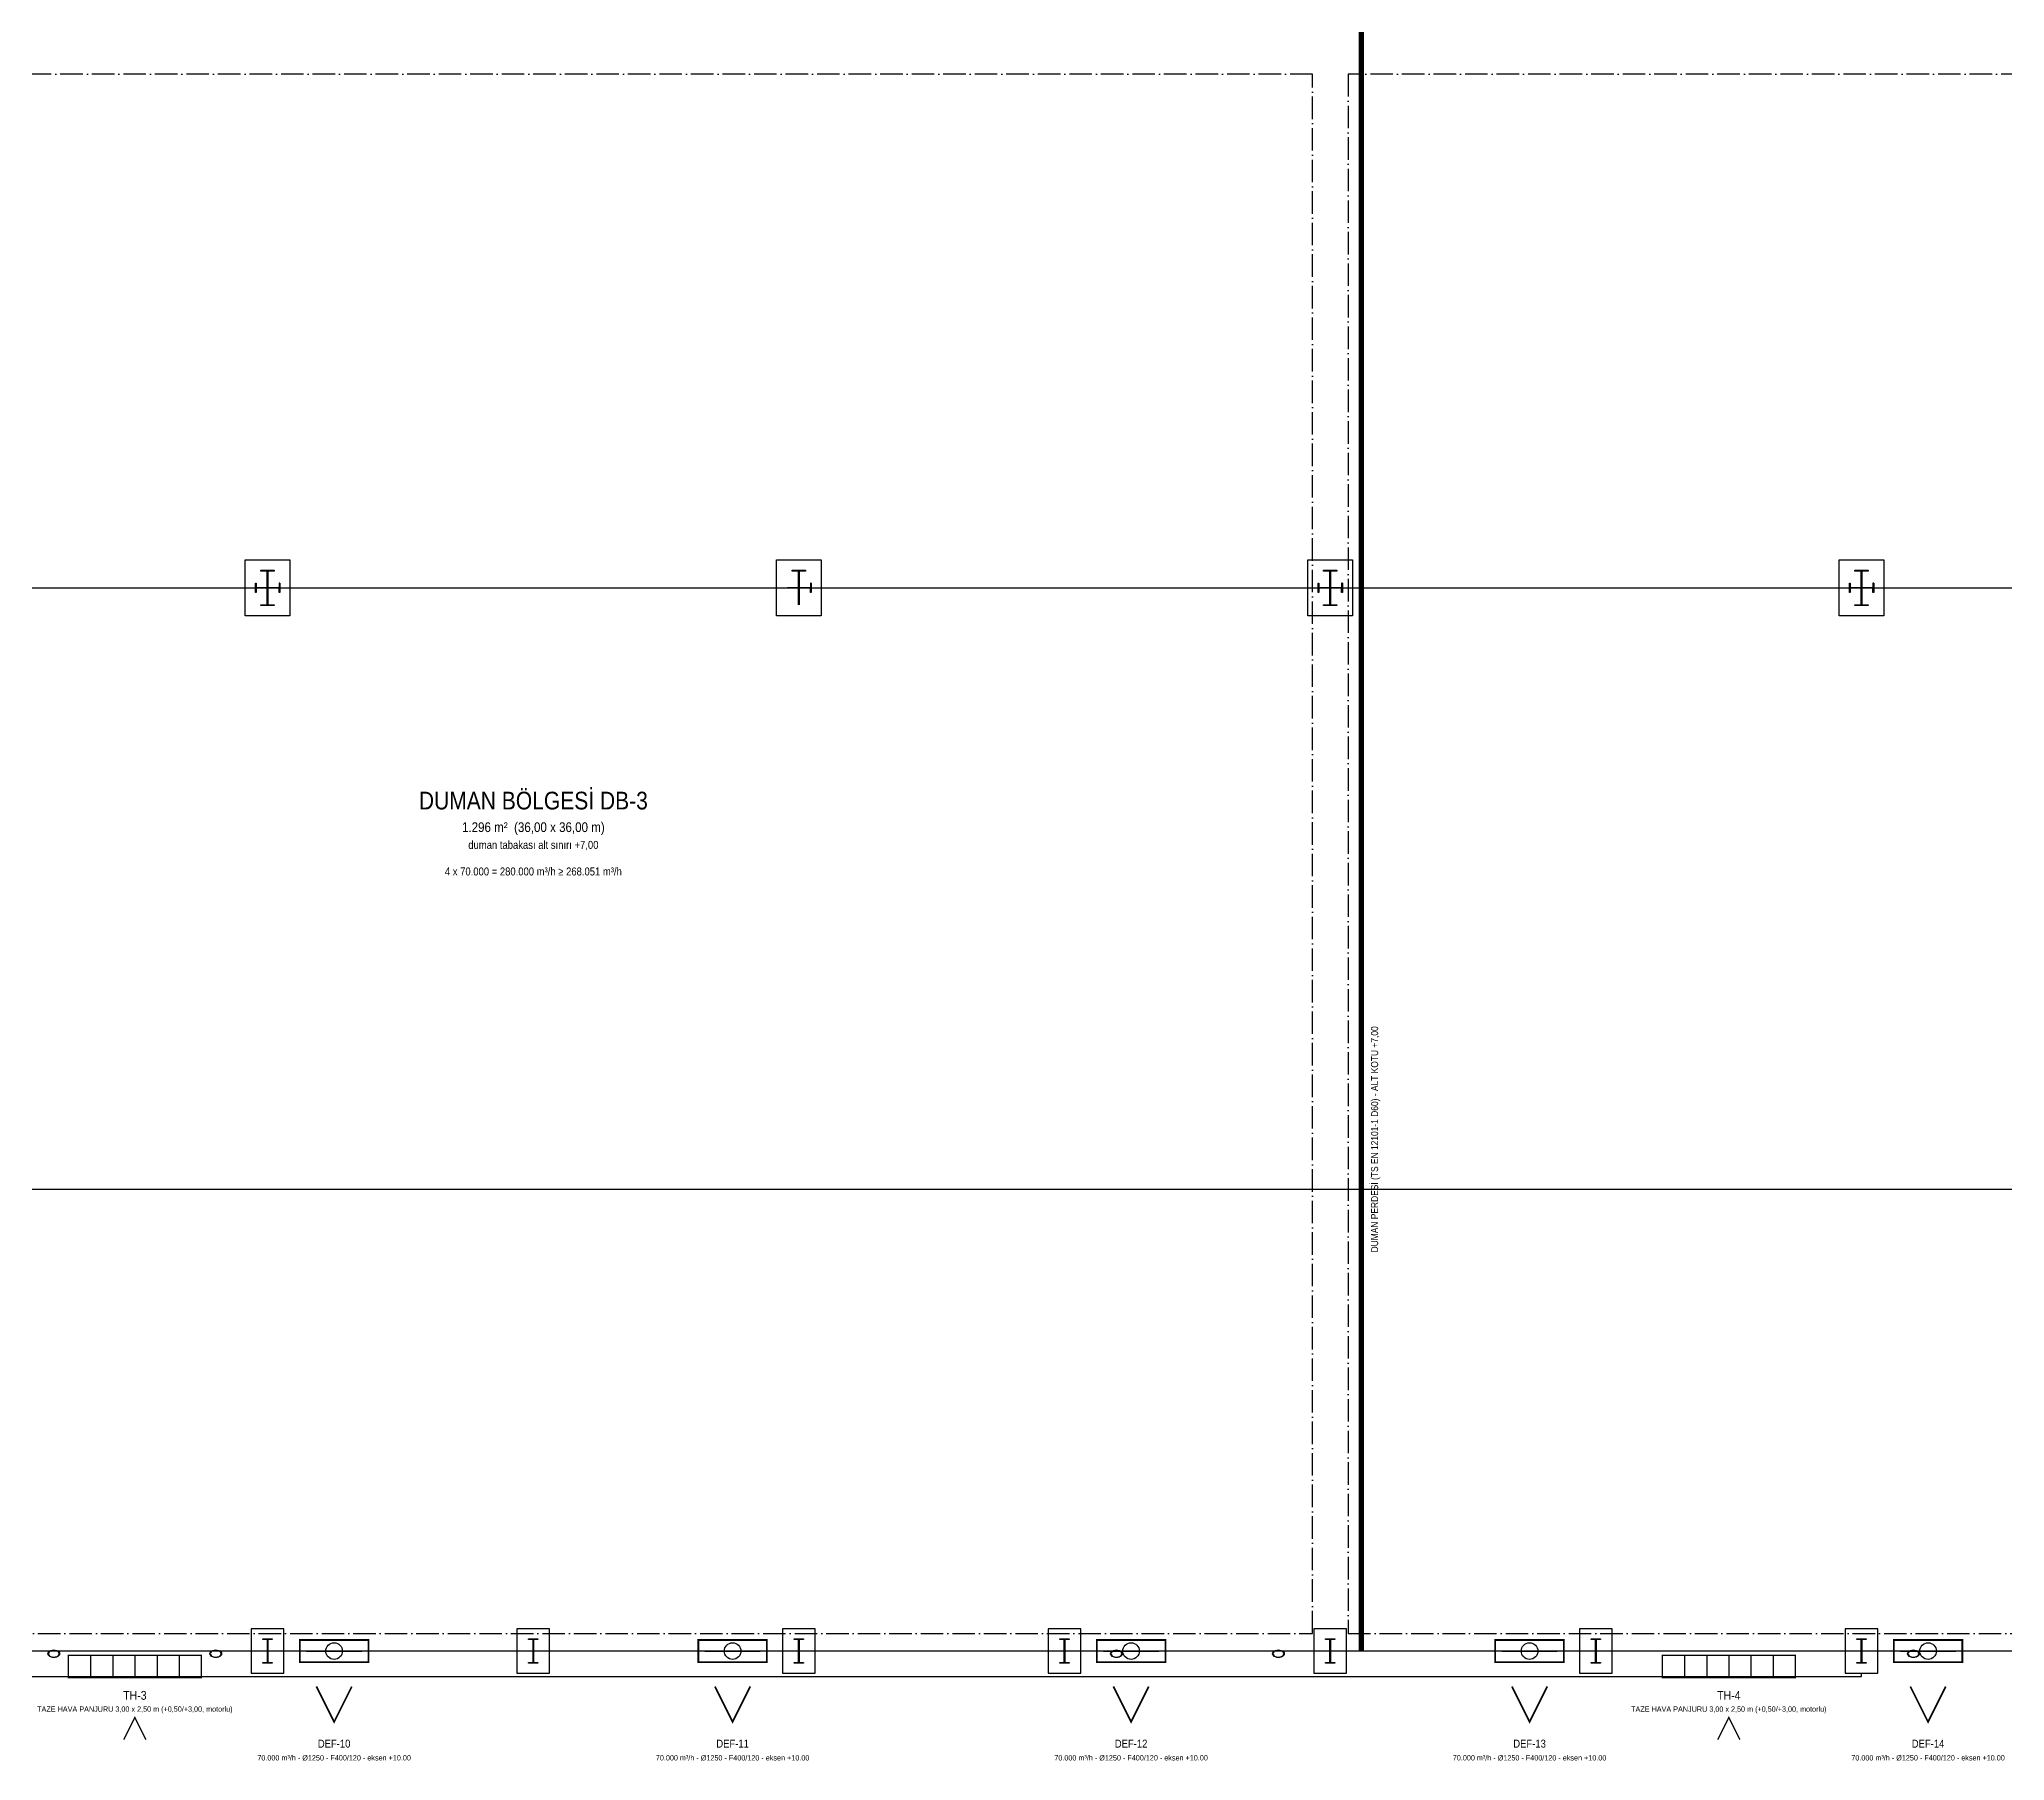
# Model space of a CAD drawing. Header units: centimetres. Extents: x 184307 to 200911, y 3888 to 16958.
# Drawn here: x 193293 to 197732, y 8009 to 11895 of the extents above; entities that cross this region are included whole.
import ezdxf
from ezdxf.enums import TextEntityAlignment as Align

# ---------------------------------------------------------------- set-up
doc = ezdxf.new("R2010")
doc.units = ezdxf.units.CM
doc.header["$LTSCALE"] = 20
doc.linetypes.add('DASHDOT', pattern=[3.556, 2.54, -0.508, 0, -0.508])
for name, color, linetype in [('ROTAS-DUMAN-BOLGE', 6, 'DASHDOT'), ('ROTAS-DUMAN-FAN', 3, 'CONTINUOUS'), ('ROTAS-DUMAN-PERDE', 1, 'CONTINUOUS'), ('ROTAS-DUMAN-TAZE', 5, 'CONTINUOUS'), ('ROTAS-DUMAN-YAZI', 7, 'CONTINUOUS'), ('ROTAS-MIMARI', 8, 'CONTINUOUS'), ('ROTAS-MIMARI-AKS', 8, 'CONTINUOUS'), ('ROTAS-MIMARI-KOLON', 8, 'CONTINUOUS')]:
    doc.layers.add(name, color=color, linetype=linetype)
doc.styles.add('ROTAS', font='arial.ttf')

msp = doc.modelspace()

# ---------------------------------------------------------------- linework, layer by layer
at = {"layer": 'ROTAS-DUMAN-BOLGE'}
for points in [[(192649, 8296), (196169, 8296), (196169, 11816), (192649, 11816)], [(196249, 8296), (199769, 8296), (199769, 11816), (196249, 11816)]]:
    msp.add_lwpolyline(points, close=True, dxfattribs=at)
at = {"layer": 'ROTAS-DUMAN-FAN'}
for p, q in [((193896.5, 8256), (194021.5, 8256)), ((194796.5, 8256), (194921.5, 8256)), ((195696.5, 8256), (195821.5, 8256)), ((196596.5, 8256), (196721.5, 8256)), ((197496.5, 8256), (197621.5, 8256))]:
    msp.add_line(p, q, dxfattribs=at)
at = {"layer": 'ROTAS-DUMAN-FAN', "const_width": 4}
for points in [[(193881.5, 8231), (194036.5, 8231), (194036.5, 8281), (193881.5, 8281)], [(194781.5, 8231), (194936.5, 8231), (194936.5, 8281), (194781.5, 8281)], [(195681.5, 8231), (195836.5, 8231), (195836.5, 8281), (195681.5, 8281)], [(196581.5, 8231), (196736.5, 8231), (196736.5, 8281), (196581.5, 8281)], [(197481.5, 8231), (197636.5, 8231), (197636.5, 8281), (197481.5, 8281)]]:
    msp.add_lwpolyline(points, close=True, dxfattribs=at)
for points in [[(193919, 8176), (193959, 8096), (193999, 8176)], [(194819, 8176), (194859, 8096), (194899, 8176)], [(195719, 8176), (195759, 8096), (195799, 8176)], [(196619, 8176), (196659, 8096), (196699, 8176)], [(197519, 8176), (197559, 8096), (197599, 8176)]]:
    msp.add_lwpolyline(points, dxfattribs=at)
at = {"layer": 'ROTAS-DUMAN-FAN'}
for centre in [(193959, 8256), (194859, 8256), (195759, 8256), (196659, 8256), (197559, 8256)]:
    msp.add_circle(centre, 18.8, dxfattribs=at)
at = {"layer": 'ROTAS-DUMAN-PERDE', "const_width": 12}
msp.add_lwpolyline([(196279, 8256), (196279, 15456)], dxfattribs=at)
at = {"layer": 'ROTAS-DUMAN-TAZE'}
for p, q in [((193409, 8246), (193409, 8196)), ((193459, 8246), (193459, 8196)), ((193509, 8246), (193509, 8196)), ((193559, 8246), (193559, 8196)), ((193609, 8246), (193609, 8196)), ((197009, 8246), (197009, 8196)), ((197059, 8246), (197059, 8196)), ((197109, 8246), (197109, 8196)), ((197159, 8246), (197159, 8196)), ((197209, 8246), (197209, 8196))]:
    msp.add_line(p, q, dxfattribs=at)
at = {"layer": 'ROTAS-DUMAN-TAZE', "const_width": 3}
for points in [[(193359, 8246), (193659, 8246), (193659, 8196), (193359, 8196)], [(196959, 8246), (197259, 8246), (197259, 8196), (196959, 8196)]]:
    msp.add_lwpolyline(points, close=True, dxfattribs=at)
for points in [[(193484, 8056), (193509, 8106), (193534, 8056)], [(197084, 8056), (197109, 8106), (197134, 8056)]]:
    msp.add_lwpolyline(points, dxfattribs=at)
at = {"layer": 'ROTAS-MIMARI'}
for points in [[(193758.3, 10719.3), (193859.3, 10719.3), (193859.3, 10593.3), (193758.3, 10593.3), (193758.3, 10719.3)], [(194958.3, 10719.3), (195059.3, 10719.3), (195059.3, 10593.3), (194958.3, 10593.3), (194958.3, 10719.3)], [(196158.3, 10719.3), (196259.3, 10719.3), (196259.3, 10593.3), (196158.3, 10593.3), (196158.3, 10719.3)], [(197358.3, 10719.3), (197459.3, 10719.3), (197459.3, 10593.3), (197358.3, 10593.3), (197358.3, 10719.3)], [(184549.9, 9299), (200448.5, 9299)], [(193845.8, 8306.3), (193771.8, 8306.3), (193771.8, 8206.3), (193845.8, 8206.3), (193845.8, 8306.3)], [(194445.8, 8306.3), (194371.8, 8306.3), (194371.8, 8206.3), (194445.8, 8206.3), (194445.8, 8306.3)], [(195045.8, 8306.3), (194971.8, 8306.3), (194971.8, 8206.3), (195045.8, 8206.3), (195045.8, 8306.3)], [(195645.8, 8306.3), (195571.8, 8306.3), (195571.8, 8206.3), (195645.8, 8206.3), (195645.8, 8306.3)], [(196245.8, 8306.3), (196171.8, 8306.3), (196171.8, 8206.3), (196245.8, 8206.3), (196245.8, 8306.3)], [(196845.8, 8306.3), (196771.8, 8306.3), (196771.8, 8206.3), (196845.8, 8206.3), (196845.8, 8306.3)], [(197445.8, 8306.3), (197371.8, 8306.3), (197371.8, 8206.3), (197445.8, 8206.3), (197445.8, 8306.3)], [(185364.3, 8198.8), (197408.8, 8198.8)]]:
    msp.add_lwpolyline(points, dxfattribs=at)
at = {"layer": 'ROTAS-MIMARI-AKS'}
for points in [[(184958.8, 10656.3), (200258.8, 10656.3)], [(184958.8, 8256.3), (200258.8, 8256.3)], [(197408.8, 8198.8), (197408.8, 8206.3)]]:
    msp.add_lwpolyline(points, dxfattribs=at)
at = {"layer": 'ROTAS-MIMARI-KOLON'}
for points in [[(193781.3, 10645.8), (193781.3, 10666.8)], [(193781.3, 10666.8), (193783, 10666.8)], [(193783, 10666.8), (193783, 10656.8)], [(193783, 10656.8), (193834.6, 10656.8)], [(193834.6, 10655.7), (193783, 10655.7)], [(193783, 10655.7), (193783, 10645.8)], [(193793.8, 10696.3), (193793.8, 10696.3)], [(193793.8, 10696.3), (193793.8, 10696.3)], [(193793.8, 10694.3), (193793.8, 10696.3)], [(193793.8, 10696.3), (193823.8, 10696.3)], [(193808, 10694.3), (193793.8, 10694.3)], [(193808, 10618.3), (193808, 10694.3)], [(193823.8, 10694.3), (193809.5, 10694.3)], [(193809.5, 10694.3), (193809.5, 10618.3)], [(193823.8, 10696.3), (193823.8, 10694.3)], [(193836.3, 10666.8), (193834.6, 10666.8)], [(193834.6, 10666.8), (193834.6, 10656.8)], [(193834.6, 10645.8), (193834.6, 10655.7)], [(193836.3, 10666.8), (193836.3, 10645.8)], [(194983, 10656.8), (195034.6, 10656.8)], [(195034.6, 10655.7), (194983, 10655.7)], [(194993.8, 10696.3), (194993.8, 10696.3)], [(194993.8, 10696.3), (194993.8, 10696.3)], [(194993.8, 10694.3), (194993.8, 10696.3)], [(194993.8, 10696.3), (195023.8, 10696.3)], [(195008, 10694.3), (194993.8, 10694.3)], [(195008, 10618.3), (195008, 10694.3)], [(195023.8, 10694.3), (195009.5, 10694.3)], [(195009.5, 10694.3), (195009.5, 10618.3)], [(195023.8, 10696.3), (195023.8, 10694.3)], [(195036.3, 10666.8), (195034.6, 10666.8)], [(195034.6, 10666.8), (195034.6, 10656.8)], [(195034.6, 10645.8), (195034.6, 10655.7)], [(195036.3, 10666.8), (195036.3, 10645.8)], [(196181.3, 10645.8), (196181.3, 10666.8)], [(196181.3, 10666.8), (196183, 10666.8)], [(196183, 10666.8), (196183, 10656.8)], [(196183, 10656.8), (196234.6, 10656.8)], [(196234.6, 10655.7), (196183, 10655.7)], [(196183, 10655.7), (196183, 10645.8)], [(196193.8, 10696.3), (196193.8, 10696.3)], [(196193.8, 10696.3), (196193.8, 10696.3)], [(196193.8, 10694.3), (196193.8, 10696.3)], [(196193.8, 10696.3), (196223.8, 10696.3)], [(196208, 10694.3), (196193.8, 10694.3)], [(196208, 10618.3), (196208, 10694.3)], [(196223.8, 10694.3), (196209.5, 10694.3)], [(196209.5, 10694.3), (196209.5, 10618.3)], [(196223.8, 10696.3), (196223.8, 10694.3)], [(196236.3, 10666.8), (196234.6, 10666.8)], [(196234.6, 10666.8), (196234.6, 10656.8)], [(196234.6, 10645.8), (196234.6, 10655.7)], [(196236.3, 10666.8), (196236.3, 10645.8)], [(197381.3, 10645.8), (197381.3, 10666.8)], [(197381.3, 10666.8), (197383, 10666.8)], [(197383, 10666.8), (197383, 10656.8)], [(197383, 10656.8), (197434.6, 10656.8)], [(197434.6, 10655.7), (197383, 10655.7)], [(197383, 10655.7), (197383, 10645.8)], [(197393.8, 10696.3), (197393.8, 10696.3)], [(197393.8, 10694.3), (197393.8, 10696.3)], [(197393.8, 10696.3), (197423.8, 10696.3)], [(197408, 10694.3), (197393.8, 10694.3)], [(197408, 10618.3), (197408, 10694.3)], [(197423.8, 10694.3), (197409.5, 10694.3)], [(197409.5, 10694.3), (197409.5, 10618.3)], [(197423.8, 10696.3), (197423.8, 10694.3)], [(197436.3, 10666.8), (197434.6, 10666.8)], [(197434.6, 10666.8), (197434.6, 10656.8)], [(197434.6, 10645.8), (197434.6, 10655.7)], [(197436.3, 10666.8), (197436.3, 10645.8)], [(193783, 10645.8), (193781.3, 10645.8)], [(193793.8, 10616.3), (193793.8, 10618.3)], [(193793.8, 10618.3), (193808, 10618.3)], [(193823.8, 10616.3), (193793.8, 10616.3)], [(193809.5, 10618.3), (193823.8, 10618.3)], [(193823.8, 10618.3), (193823.8, 10616.3)], [(193836.3, 10645.8), (193834.6, 10645.8)], [(195036.3, 10645.8), (195034.6, 10645.8)], [(196183, 10645.8), (196181.3, 10645.8)], [(196193.8, 10616.3), (196193.8, 10618.3)], [(196193.8, 10618.3), (196208, 10618.3)], [(196223.8, 10616.3), (196193.8, 10616.3)], [(196209.5, 10618.3), (196223.8, 10618.3)], [(196223.8, 10618.3), (196223.8, 10616.3)], [(196236.3, 10645.8), (196234.6, 10645.8)], [(197383, 10645.8), (197381.3, 10645.8)], [(197393.8, 10616.3), (197393.8, 10618.3)], [(197393.8, 10618.3), (197408, 10618.3)], [(197423.8, 10616.3), (197393.8, 10616.3)], [(197409.5, 10618.3), (197423.8, 10618.3)], [(197423.8, 10618.3), (197423.8, 10616.3)], [(197436.3, 10645.8), (197434.6, 10645.8)], [(193316.6, 8256), (193319.3, 8257.3)], [(193319.8, 8256.8), (193317.2, 8255.5)], [(193319.3, 8257.3), (193322.5, 8258.1)], [(193322.7, 8257.6), (193319.8, 8256.8)], [(193322.5, 8258.1), (193325.9, 8258.4)], [(193325.9, 8257.8), (193322.7, 8257.6)], [(193325.9, 8258.4), (193329.3, 8258.1)], [(193329.1, 8257.6), (193325.9, 8257.8)], [(193332, 8256.8), (193329.1, 8257.6)], [(193329.3, 8258.1), (193332.5, 8257.3)], [(193334.5, 8255.5), (193332, 8256.8)], [(193332.5, 8257.3), (193335.2, 8256)], [(193682.4, 8256), (193685.1, 8257.3)], [(193685.6, 8256.8), (193683, 8255.5)], [(193685.1, 8257.3), (193688.3, 8258.1)], [(193688.5, 8257.6), (193685.6, 8256.8)], [(193688.3, 8258.1), (193691.7, 8258.4)], [(193691.7, 8257.8), (193688.5, 8257.6)], [(193691.7, 8258.4), (193695.1, 8258.1)], [(193694.9, 8257.6), (193691.7, 8257.8)], [(193697.8, 8256.8), (193694.9, 8257.6)], [(193695.1, 8258.1), (193698.3, 8257.3)], [(193700.3, 8255.5), (193697.8, 8256.8)], [(193698.3, 8257.3), (193701, 8256)], [(193798.3, 8283.8), (193798.3, 8283.8)], [(193798.3, 8283.8), (193798.3, 8283.8)], [(193798.3, 8282), (193798.3, 8283.8)], [(193798.3, 8283.8), (193819.3, 8283.8)], [(193808.2, 8282), (193798.3, 8282)], [(193808.2, 8230.5), (193808.2, 8282)], [(193819.3, 8282), (193809.3, 8282)], [(193809.3, 8282), (193809.3, 8230.5)], [(193819.3, 8283.8), (193819.3, 8282)], [(194398.3, 8283.8), (194398.3, 8283.8)], [(194398.3, 8283.8), (194398.3, 8283.8)], [(194398.3, 8282), (194398.3, 8283.8)], [(194398.3, 8283.8), (194419.3, 8283.8)], [(194408.2, 8282), (194398.3, 8282)], [(194408.2, 8230.5), (194408.2, 8282)], [(194419.3, 8282), (194409.3, 8282)], [(194409.3, 8282), (194409.3, 8230.5)], [(194419.3, 8283.8), (194419.3, 8282)], [(194998.3, 8283.8), (194998.3, 8283.8)], [(194998.3, 8283.8), (194998.3, 8283.8)], [(194998.3, 8282), (194998.3, 8283.8)], [(194998.3, 8283.8), (195019.3, 8283.8)], [(195008.2, 8282), (194998.3, 8282)], [(195008.2, 8230.5), (195008.2, 8282)], [(195019.3, 8282), (195009.3, 8282)], [(195009.3, 8282), (195009.3, 8230.5)], [(195019.3, 8283.8), (195019.3, 8282)], [(195598.3, 8282), (195598.3, 8283.8)], [(195598.3, 8283.8), (195619.3, 8283.8)], [(195608.2, 8282), (195598.3, 8282)], [(195608.2, 8230.5), (195608.2, 8282)], [(195619.3, 8282), (195609.3, 8282)], [(195609.3, 8282), (195609.3, 8230.5)], [(195619.3, 8283.8), (195619.3, 8282)], [(195716.6, 8256), (195719.3, 8257.3)], [(195719.8, 8256.8), (195717.2, 8255.5)], [(195719.3, 8257.3), (195722.5, 8258.1)], [(195722.7, 8257.6), (195719.8, 8256.8)], [(195722.5, 8258.1), (195725.9, 8258.4)], [(195725.9, 8257.8), (195722.7, 8257.6)], [(195725.9, 8258.4), (195729.3, 8258.1)], [(195729.1, 8257.6), (195725.9, 8257.8)], [(195732, 8256.8), (195729.1, 8257.6)], [(195729.3, 8258.1), (195732.5, 8257.3)], [(195734.5, 8255.5), (195732, 8256.8)], [(195732.5, 8257.3), (195735.2, 8256)], [(196082.4, 8256), (196085.1, 8257.3)], [(196085.6, 8256.8), (196083, 8255.5)], [(196085.1, 8257.3), (196088.3, 8258.1)], [(196088.5, 8257.6), (196085.6, 8256.8)], [(196088.3, 8258.1), (196091.7, 8258.4)], [(196091.7, 8257.8), (196088.5, 8257.6)], [(196091.7, 8258.4), (196095.1, 8258.1)], [(196094.9, 8257.6), (196091.7, 8257.8)], [(196097.8, 8256.8), (196094.9, 8257.6)], [(196095.1, 8258.1), (196098.3, 8257.3)], [(196100.3, 8255.5), (196097.8, 8256.8)], [(196098.3, 8257.3), (196101, 8256)], [(196198.3, 8282), (196198.3, 8283.8)], [(196198.3, 8283.8), (196219.3, 8283.8)], [(196208.2, 8282), (196198.3, 8282)], [(196208.2, 8230.5), (196208.2, 8282)], [(196219.3, 8282), (196209.3, 8282)], [(196209.3, 8282), (196209.3, 8230.5)], [(196219.3, 8283.8), (196219.3, 8282)], [(196798.3, 8282), (196798.3, 8283.8)], [(196798.3, 8283.8), (196819.3, 8283.8)], [(196808.2, 8282), (196798.3, 8282)], [(196808.2, 8230.5), (196808.2, 8282)], [(196819.3, 8282), (196809.3, 8282)], [(196809.3, 8282), (196809.3, 8230.5)], [(196819.3, 8283.8), (196819.3, 8282)], [(197398.3, 8282), (197398.3, 8283.8)], [(197398.3, 8283.8), (197419.3, 8283.8)], [(197408.2, 8282), (197398.3, 8282)], [(197408.2, 8230.5), (197408.2, 8282)], [(197419.3, 8282), (197409.3, 8282)], [(197409.3, 8282), (197409.3, 8230.5)], [(197419.3, 8283.8), (197419.3, 8282)], [(197516.6, 8256), (197519.3, 8257.3)], [(197519.8, 8256.8), (197517.2, 8255.5)], [(197519.3, 8257.3), (197522.5, 8258.1)], [(197522.7, 8257.6), (197519.8, 8256.8)], [(197522.5, 8258.1), (197525.9, 8258.4)], [(197525.9, 8257.8), (197522.7, 8257.6)], [(197525.9, 8258.4), (197529.3, 8258.1)], [(197529.1, 8257.6), (197525.9, 8257.8)], [(197532, 8256.8), (197529.1, 8257.6)], [(197529.3, 8258.1), (197532.5, 8257.3)], [(197534.5, 8255.5), (197532, 8256.8)], [(197532.5, 8257.3), (197535.2, 8256)], [(193312.7, 8250), (193313.1, 8252.2)], [(193313.1, 8247.8), (193312.7, 8250)], [(193313.8, 8250.6), (193313, 8251.4)], [(193313.1, 8252.2), (193314.5, 8254.2)], [(193314.5, 8245.8), (193313.1, 8247.8)], [(193314.1, 8252), (193313.6, 8250)], [(193313.6, 8250), (193314.1, 8248)], [(193315.3, 8253.9), (193314.1, 8252)], [(193314.1, 8248), (193315.3, 8246.1)], [(193314.5, 8254.2), (193316.6, 8256)], [(193316.6, 8244.1), (193314.5, 8245.8)], [(193317.2, 8255.5), (193315.3, 8253.9)], [(193315.3, 8246.1), (193317.2, 8244.5)], [(193319.3, 8242.7), (193316.6, 8244.1)], [(193317.2, 8244.5), (193319.8, 8243.2)], [(193322.5, 8241.9), (193319.3, 8242.7)], [(193319.8, 8243.2), (193322.7, 8242.5)], [(193322.5, 8241.9), (193321.6, 8242.8)], [(193325.9, 8241.6), (193322.5, 8241.9)], [(193322.7, 8242.5), (193325.9, 8242.2)], [(193325.9, 8242.2), (193329.1, 8242.5)], [(193329.3, 8241.9), (193325.9, 8241.6)], [(193329.1, 8242.5), (193332, 8243.2)], [(193332.5, 8242.7), (193329.3, 8241.9)], [(193332, 8243.2), (193334.5, 8244.5)], [(193335.2, 8244.1), (193332.5, 8242.7)], [(193338.6, 8252.2), (193334.5, 8256.3)], [(193336.5, 8253.9), (193334.5, 8255.5)], [(193334.5, 8244.5), (193336.5, 8246.1)], [(193335.2, 8256), (193337.3, 8254.2)], [(193337.3, 8245.8), (193335.2, 8244.1)], [(193337.7, 8252), (193336.5, 8253.9)], [(193336.5, 8246.1), (193337.7, 8248)], [(193337.3, 8254.2), (193338.6, 8252.2)], [(193338.6, 8247.8), (193337.3, 8245.8)], [(193338.1, 8250), (193337.7, 8252)], [(193337.7, 8248), (193338.1, 8250)], [(193338.6, 8252.2), (193338.6, 8252.2)], [(193338.6, 8252.2), (193339.1, 8250)], [(193339.1, 8250), (193338.6, 8247.8)], [(193678.5, 8250), (193678.9, 8252.2)], [(193678.9, 8247.8), (193678.5, 8250)], [(193679.6, 8250.6), (193678.8, 8251.4)], [(193678.9, 8252.2), (193680.3, 8254.2)], [(193680.3, 8245.8), (193678.9, 8247.8)], [(193679.8, 8252), (193679.4, 8250)], [(193679.4, 8250), (193679.8, 8248)], [(193681.1, 8253.9), (193679.8, 8252)], [(193679.8, 8248), (193681.1, 8246.1)], [(193680.3, 8254.2), (193682.4, 8256)], [(193682.4, 8244.1), (193680.3, 8245.8)], [(193683, 8255.5), (193681.1, 8253.9)], [(193681.1, 8246.1), (193683, 8244.5)], [(193685.1, 8242.7), (193682.4, 8244.1)], [(193683, 8244.5), (193685.6, 8243.2)], [(193688.3, 8241.9), (193685.1, 8242.7)], [(193685.6, 8243.2), (193688.5, 8242.5)], [(193688.3, 8241.9), (193687.4, 8242.8)], [(193691.7, 8241.6), (193688.3, 8241.9)], [(193688.5, 8242.5), (193691.7, 8242.2)], [(193691.7, 8242.2), (193694.9, 8242.5)], [(193695.1, 8241.9), (193691.7, 8241.6)], [(193694.9, 8242.5), (193697.8, 8243.2)], [(193698.3, 8242.7), (193695.1, 8241.9)], [(193697.8, 8243.2), (193700.3, 8244.5)], [(193701, 8244.1), (193698.3, 8242.7)], [(193704.4, 8252.2), (193700.3, 8256.3)], [(193702.3, 8253.9), (193700.3, 8255.5)], [(193700.3, 8244.5), (193702.3, 8246.1)], [(193701, 8256), (193703.1, 8254.2)], [(193703.1, 8245.8), (193701, 8244.1)], [(193703.5, 8252), (193702.3, 8253.9)], [(193702.3, 8246.1), (193703.5, 8248)], [(193703.1, 8254.2), (193704.4, 8252.2)], [(193704.4, 8247.8), (193703.1, 8245.8)], [(193703.9, 8250), (193703.5, 8252)], [(193703.5, 8248), (193703.9, 8250)], [(193704.4, 8252.2), (193704.9, 8250)], [(193704.9, 8250), (193704.4, 8247.8)], [(193798.3, 8228.8), (193798.3, 8230.5)], [(193798.3, 8230.5), (193808.2, 8230.5)], [(193819.3, 8228.8), (193798.3, 8228.8)], [(193809.3, 8230.5), (193819.3, 8230.5)], [(193819.3, 8230.5), (193819.3, 8228.8)], [(194398.3, 8228.8), (194398.3, 8230.5)], [(194398.3, 8230.5), (194408.2, 8230.5)], [(194419.3, 8228.8), (194398.3, 8228.8)], [(194409.3, 8230.5), (194419.3, 8230.5)], [(194419.3, 8230.5), (194419.3, 8228.8)], [(194998.3, 8228.8), (194998.3, 8230.5)], [(194998.3, 8230.5), (195008.2, 8230.5)], [(195019.3, 8228.8), (194998.3, 8228.8)], [(195009.3, 8230.5), (195019.3, 8230.5)], [(195019.3, 8230.5), (195019.3, 8228.8)], [(195598.3, 8228.8), (195598.3, 8230.5)], [(195598.3, 8230.5), (195608.2, 8230.5)], [(195619.3, 8228.8), (195598.3, 8228.8)], [(195609.3, 8230.5), (195619.3, 8230.5)], [(195619.3, 8230.5), (195619.3, 8228.8)], [(195712.7, 8250), (195713.1, 8252.2)], [(195713.1, 8247.8), (195712.7, 8250)], [(195713.8, 8250.6), (195713, 8251.4)], [(195713.1, 8252.2), (195714.5, 8254.2)], [(195714.5, 8245.8), (195713.1, 8247.8)], [(195714.1, 8252), (195713.6, 8250)], [(195713.6, 8250), (195714.1, 8248)], [(195715.3, 8253.9), (195714.1, 8252)], [(195714.1, 8248), (195715.3, 8246.1)], [(195714.5, 8254.2), (195716.6, 8256)], [(195716.6, 8244.1), (195714.5, 8245.8)], [(195717.2, 8255.5), (195715.3, 8253.9)], [(195715.3, 8246.1), (195717.2, 8244.5)], [(195719.3, 8242.7), (195716.6, 8244.1)], [(195717.2, 8244.5), (195719.8, 8243.2)], [(195722.5, 8241.9), (195719.3, 8242.7)], [(195719.8, 8243.2), (195722.7, 8242.5)], [(195722.5, 8241.9), (195721.6, 8242.8)], [(195725.9, 8241.6), (195722.5, 8241.9)], [(195722.7, 8242.5), (195725.9, 8242.2)], [(195725.9, 8242.2), (195729.1, 8242.5)], [(195729.3, 8241.9), (195725.9, 8241.6)], [(195729.1, 8242.5), (195732, 8243.2)], [(195732.5, 8242.7), (195729.3, 8241.9)], [(195732, 8243.2), (195734.5, 8244.5)], [(195735.2, 8244.1), (195732.5, 8242.7)], [(195738.6, 8252.2), (195734.5, 8256.3)], [(195736.5, 8253.9), (195734.5, 8255.5)], [(195734.5, 8244.5), (195736.5, 8246.1)], [(195735.2, 8256), (195737.3, 8254.2)], [(195737.3, 8245.8), (195735.2, 8244.1)], [(195737.7, 8252), (195736.5, 8253.9)], [(195736.5, 8246.1), (195737.7, 8248)], [(195737.3, 8254.2), (195738.6, 8252.2)], [(195738.6, 8247.8), (195737.3, 8245.8)], [(195738.1, 8250), (195737.7, 8252)], [(195737.7, 8248), (195738.1, 8250)], [(195738.6, 8252.2), (195738.6, 8252.2)], [(195738.6, 8252.2), (195739.1, 8250)], [(195739.1, 8250), (195738.6, 8247.8)], [(196078.5, 8250), (196078.9, 8252.2)], [(196078.9, 8247.8), (196078.5, 8250)], [(196079.6, 8250.6), (196078.8, 8251.4)], [(196078.9, 8252.2), (196080.3, 8254.2)], [(196080.3, 8245.8), (196078.9, 8247.8)], [(196079.8, 8252), (196079.4, 8250)], [(196079.4, 8250), (196079.8, 8248)], [(196081.1, 8253.9), (196079.8, 8252)], [(196079.8, 8248), (196081.1, 8246.1)], [(196080.3, 8254.2), (196082.4, 8256)], [(196082.4, 8244.1), (196080.3, 8245.8)], [(196083, 8255.5), (196081.1, 8253.9)], [(196081.1, 8246.1), (196083, 8244.5)], [(196085.1, 8242.7), (196082.4, 8244.1)], [(196083, 8244.5), (196085.6, 8243.2)], [(196088.3, 8241.9), (196085.1, 8242.7)], [(196085.6, 8243.2), (196088.5, 8242.5)], [(196088.3, 8241.9), (196087.4, 8242.8)], [(196091.7, 8241.6), (196088.3, 8241.9)], [(196088.5, 8242.5), (196091.7, 8242.2)], [(196091.7, 8242.2), (196094.9, 8242.5)], [(196095.1, 8241.9), (196091.7, 8241.6)], [(196094.9, 8242.5), (196097.8, 8243.2)], [(196098.3, 8242.7), (196095.1, 8241.9)], [(196097.8, 8243.2), (196100.3, 8244.5)], [(196101, 8244.1), (196098.3, 8242.7)], [(196104.4, 8252.2), (196100.3, 8256.3)], [(196102.3, 8253.9), (196100.3, 8255.5)], [(196100.3, 8244.5), (196102.3, 8246.1)], [(196101, 8256), (196103.1, 8254.2)], [(196103.1, 8245.8), (196101, 8244.1)], [(196103.5, 8252), (196102.3, 8253.9)], [(196102.3, 8246.1), (196103.5, 8248)], [(196103.1, 8254.2), (196104.4, 8252.2)], [(196104.4, 8247.8), (196103.1, 8245.8)], [(196103.9, 8250), (196103.5, 8252)], [(196103.5, 8248), (196103.9, 8250)], [(196104.4, 8252.2), (196104.9, 8250)], [(196104.9, 8250), (196104.4, 8247.8)], [(196198.3, 8228.8), (196198.3, 8230.5)], [(196198.3, 8230.5), (196208.2, 8230.5)], [(196219.3, 8228.8), (196198.3, 8228.8)], [(196209.3, 8230.5), (196219.3, 8230.5)], [(196219.3, 8230.5), (196219.3, 8228.8)], [(196798.3, 8228.8), (196798.3, 8230.5)], [(196798.3, 8230.5), (196808.2, 8230.5)], [(196819.3, 8228.8), (196798.3, 8228.8)], [(196809.3, 8230.5), (196819.3, 8230.5)], [(196819.3, 8230.5), (196819.3, 8228.8)], [(197398.3, 8228.8), (197398.3, 8230.5)], [(197398.3, 8230.5), (197408.2, 8230.5)], [(197419.3, 8228.8), (197398.3, 8228.8)], [(197409.3, 8230.5), (197419.3, 8230.5)], [(197419.3, 8230.5), (197419.3, 8228.8)], [(197512.7, 8250), (197513.1, 8252.2)], [(197513.1, 8247.8), (197512.7, 8250)], [(197513.8, 8250.6), (197513, 8251.4)], [(197513.1, 8252.2), (197514.5, 8254.2)], [(197514.5, 8245.8), (197513.1, 8247.8)], [(197514.1, 8252), (197513.6, 8250)], [(197513.6, 8250), (197514.1, 8248)], [(197515.3, 8253.9), (197514.1, 8252)], [(197514.1, 8248), (197515.3, 8246.1)], [(197514.5, 8254.2), (197516.6, 8256)], [(197516.6, 8244.1), (197514.5, 8245.8)], [(197517.2, 8255.5), (197515.3, 8253.9)], [(197515.3, 8246.1), (197517.2, 8244.5)], [(197519.3, 8242.7), (197516.6, 8244.1)], [(197517.2, 8244.5), (197519.8, 8243.2)], [(197522.5, 8241.9), (197519.3, 8242.7)], [(197519.8, 8243.2), (197522.7, 8242.5)], [(197522.5, 8241.9), (197521.6, 8242.8)], [(197525.9, 8241.6), (197522.5, 8241.9)], [(197522.7, 8242.5), (197525.9, 8242.2)], [(197525.9, 8242.2), (197529.1, 8242.5)], [(197529.3, 8241.9), (197525.9, 8241.6)], [(197529.1, 8242.5), (197532, 8243.2)], [(197532.5, 8242.7), (197529.3, 8241.9)], [(197532, 8243.2), (197534.5, 8244.5)], [(197535.2, 8244.1), (197532.5, 8242.7)], [(197538.6, 8252.2), (197534.5, 8256.3)], [(197536.5, 8253.9), (197534.5, 8255.5)], [(197534.5, 8244.5), (197536.5, 8246.1)], [(197535.2, 8256), (197537.3, 8254.2)], [(197537.3, 8245.8), (197535.2, 8244.1)], [(197537.7, 8252), (197536.5, 8253.9)], [(197536.5, 8246.1), (197537.7, 8248)], [(197537.3, 8254.2), (197538.6, 8252.2)], [(197538.6, 8247.8), (197537.3, 8245.8)], [(197538.1, 8250), (197537.7, 8252)], [(197537.7, 8248), (197538.1, 8250)], [(197538.6, 8252.2), (197538.6, 8252.2)], [(197538.6, 8252.2), (197539.1, 8250)], [(197539.1, 8250), (197538.6, 8247.8)]]:
    msp.add_lwpolyline(points, dxfattribs=at)

# ---------------------------------------------------------------- texts
at = {"layer": 'ROTAS-DUMAN-FAN', "style": 'ROTAS', "width": 0.85}
msp.add_text('4 x 70.000 = 280.000 m³/h ≥ 268.051 m³/h', height=18, dxfattribs=at).set_placement((194409, 10016), align=Align.MIDDLE_CENTER)
for s, height, p in [('DEF-10', 18, (193959, 8056)), ('DEF-11', 18, (194859, 8056)), ('DEF-12', 18, (195759, 8056)), ('DEF-13', 18, (196659, 8056)), ('DEF-14', 18, (197559, 8056)), ('70.000 m³/h - Ø1250 - F400/120 - eksen +10.00', 12, (193959, 8021)), ('70.000 m³/h - Ø1250 - F400/120 - eksen +10.00', 12, (194859, 8021)), ('70.000 m³/h - Ø1250 - F400/120 - eksen +10.00', 12, (195759, 8021)), ('70.000 m³/h - Ø1250 - F400/120 - eksen +10.00', 12, (196659, 8021)), ('70.000 m³/h - Ø1250 - F400/120 - eksen +10.00', 12, (197559, 8021))]:
    msp.add_text(s, height=height, dxfattribs=at).set_placement(p, align=Align.TOP_CENTER)
at = {"layer": 'ROTAS-DUMAN-PERDE', "style": 'ROTAS', "width": 0.85}
msp.add_text('DUMAN PERDESİ (TS EN 12101-1 D60) - ALT KOTU +7,00', height=16, rotation=90, dxfattribs=at).set_placement((196309, 9156), align=Align.MIDDLE_LEFT)
at = {"layer": 'ROTAS-DUMAN-TAZE', "style": 'ROTAS', "width": 0.85}
for s, height, p in [('TAZE HAVA PANJURU 3,00 x 2,50 m (+0,50/+3,00, motorlu)', 12, (193509, 8131)), ('TH-3', 20, (193509, 8166)), ('TAZE HAVA PANJURU 3,00 x 2,50 m (+0,50/+3,00, motorlu)', 12, (197109, 8131)), ('TH-4', 20, (197109, 8166))]:
    msp.add_text(s, height=height, dxfattribs=at).set_placement(p, align=Align.TOP_CENTER)
at = {"layer": 'ROTAS-DUMAN-YAZI', "style": 'ROTAS', "width": 0.85}
for s, height, p in [('DUMAN BÖLGESİ DB-3', 40, (194409, 10176)), ('1.296 m²  (36,00 x 36,00 m)', 22, (194409, 10116)), ('duman tabakası alt sınırı +7,00', 18, (194409, 10076))]:
    msp.add_text(s, height=height, dxfattribs=at).set_placement(p, align=Align.MIDDLE_CENTER)

doc.saveas('drawing.dxf')
